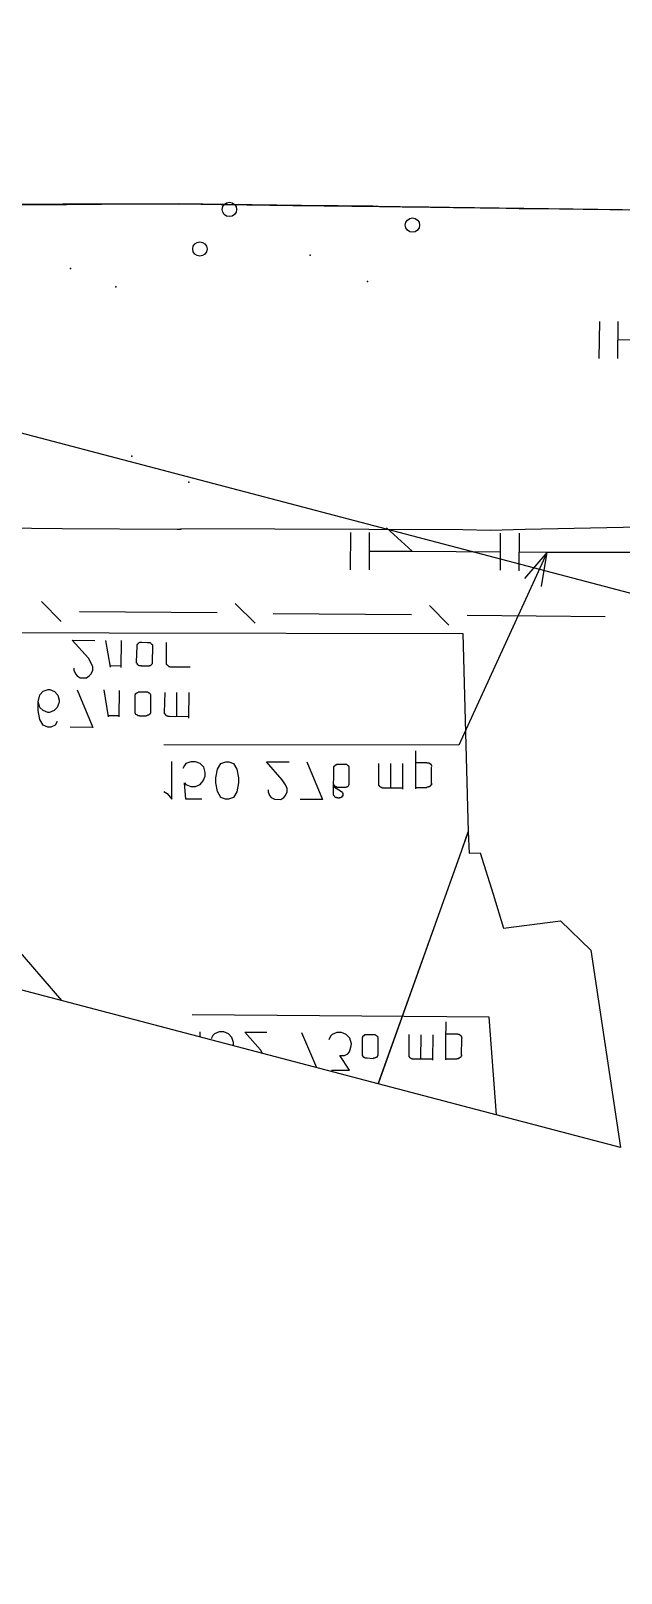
# Model space of a CAD drawing. Header units: metres. Extents: x 20 to 357, y 34 to 206.
# Drawn here: x 201.82 to 218.26, y 48.9 to 91.83 of the extents above; entities that cross this region are included whole.
import ezdxf

# ---------------------------------------------------------------- set-up
doc = ezdxf.new("R2010")
doc.units = ezdxf.units.M
for name, color, linetype in [('BOUNDARY', 7, 'Continuous'), ('CURB', 7, 'Continuous'), ('ELECTR_CABLE_COMM', 7, 'Continuous'), ('GAS', 7, 'Continuous'), ('GRASS', 7, 'Continuous'), ('HEAT', 7, 'Continuous'), ('ROAD', 7, 'Continuous'), ('SEWER', 7, 'Continuous'), ('TREE', 7, 'Continuous')]:
    doc.layers.add(name, color=color, linetype=linetype)

# ---------------------------------------------------------------- blocks, each defined once
blk = doc.blocks.new('ТУЯ_ЗАПАДНАЯ')
blk.add_circle((0, 0), 0.2)

msp = doc.modelspace()

# ---------------------------------------------------------------- linework, layer by layer
at = {"layer": 'BOUNDARY'}
msp.add_lwpolyline([(26.176, 126.72), (322.344, 48.898)], dxfattribs=at)
at = {"layer": 'CURB'}
msp.add_lwpolyline([(201.552, 86.995), (202.069, 86.995), (202.817, 86.995), (203.334, 87.006), (204.07, 87.006), (204.598, 87.006), (205.335, 87.006), (205.852, 87.006), (205.918, 87.006), (205.918, 87.006), (206.149, 87.006), (206.149, 87.006), (206.6, 87.006), (207.117, 86.995), (207.854, 86.984), (208.382, 86.984), (209.119, 86.973), (209.635, 86.962), (210.383, 86.962), (210.9, 86.951), (211.34, 86.951), (211.34, 86.951), (211.637, 86.94), (212.165, 86.929), (212.902, 86.929), (213.419, 86.918), (214.167, 86.907), (214.684, 86.896), (215.42, 86.885), (215.948, 86.885), (216.685, 86.874), (217.202, 86.863), (217.95, 86.852), (218.467, 86.841)], dxfattribs=at)
at = {"layer": 'ELECTR_CABLE_COMM'}
for points in [[(202.663, 75.381), (202.113, 75.942)], [(207.007, 75.623), (203.169, 75.656)], [(208.063, 75.337), (207.513, 75.887)], [(212.418, 75.568), (208.569, 75.601)], [(213.463, 75.282), (212.924, 75.832)], [(217.818, 75.513), (213.969, 75.557)]]:
    msp.add_lwpolyline(points, dxfattribs=at)
at = {"layer": 'GAS'}
for points in [[(217.653, 82.706), (217.664, 83.74)], [(218.17, 82.706), (218.181, 83.74)], [(221.865, 83.19), (218.17, 83.223)], [(210.724, 77.867), (210.713, 76.822)], [(211.241, 77.867), (211.241, 76.822)], [(212.44, 77.339), (211.725, 77.988)], [(214.893, 77.845), (214.893, 76.811)], [(215.42, 77.845), (215.409, 76.8)], [(216.047, 76.36), (216.201, 77.317), (216.201, 77.317), (213.738, 71.939), (213.738, 71.939), (205.522, 71.95)], [(211.241, 77.339), (212.44, 77.339), (212.44, 77.339), (214.893, 77.328)], [(215.409, 77.328), (216.201, 77.317), (216.201, 77.317), (219.072, 77.317)], [(216.201, 77.317), (215.574, 76.58)], [(212.539, 70.729), (212.539, 71.257), (212.539, 71.257), (212.539, 71.785)], [(205.522, 70.652), (205.61, 70.597), (205.61, 70.597), (205.742, 70.443), (205.742, 70.443), (205.742, 71.488)], [(206.578, 70.443), (206.138, 70.443), (206.138, 70.443), (206.094, 70.894), (206.094, 70.894), (206.138, 70.85), (206.138, 70.85), (206.27, 70.795), (206.27, 70.795), (206.402, 70.795), (206.402, 70.795), (206.534, 70.85), (206.534, 70.85), (206.622, 70.949), (206.622, 70.949), (206.677, 71.081), (206.677, 71.081), (206.677, 71.18), (206.677, 71.18), (206.633, 71.334), (206.633, 71.334), (206.534, 71.433), (206.534, 71.433), (206.402, 71.477), (206.402, 71.477), (206.27, 71.477), (206.27, 71.477), (206.138, 71.433), (206.138, 71.433), (206.094, 71.378), (206.094, 71.378), (206.05, 71.29)], [(207.238, 70.443), (207.106, 70.487), (207.106, 70.487), (207.018, 70.652), (207.018, 70.652), (206.974, 70.894), (206.974, 70.894), (206.974, 71.037), (206.974, 71.037), (207.018, 71.279), (207.018, 71.279), (207.106, 71.433), (207.106, 71.433), (207.249, 71.477), (207.249, 71.477), (207.337, 71.477), (207.337, 71.477), (207.458, 71.433), (207.458, 71.433), (207.557, 71.279), (207.557, 71.279), (207.601, 71.037), (207.601, 71.037), (207.601, 70.894), (207.601, 70.894), (207.557, 70.641), (207.557, 70.641), (207.458, 70.487), (207.458, 70.487), (207.326, 70.443), (207.326, 70.443), (207.238, 70.443)], [(208.426, 70.696), (208.426, 70.641), (208.426, 70.641), (208.47, 70.542), (208.47, 70.542), (208.514, 70.487), (208.514, 70.487), (208.602, 70.443), (208.602, 70.443), (208.778, 70.432), (208.778, 70.432), (208.866, 70.487), (208.866, 70.487), (208.91, 70.542), (208.91, 70.542), (208.954, 70.641), (208.954, 70.641), (208.954, 70.74), (208.954, 70.74), (208.91, 70.839), (208.91, 70.839), (208.822, 70.982), (208.822, 70.982), (208.382, 71.477), (208.382, 71.477), (209.009, 71.477)], [(209.503, 71.477), (209.943, 70.432), (209.943, 70.432), (209.316, 70.432)], [(210.383, 70.465), (210.372, 70.465), (210.372, 70.465), (210.372, 70.476), (210.372, 70.476), (210.361, 70.476), (210.361, 70.476), (210.35, 70.476), (210.35, 70.476), (210.339, 70.476), (210.339, 70.476), (210.328, 70.487), (210.328, 70.487), (210.317, 70.487), (210.317, 70.487), (210.306, 70.487), (210.306, 70.487), (210.295, 70.487), (210.295, 70.487), (210.295, 70.498), (210.295, 70.498), (210.284, 70.509), (210.284, 70.509), (210.273, 70.52), (210.273, 70.52), (210.273, 70.531), (210.273, 70.531), (210.262, 70.531), (210.262, 70.531), (210.262, 70.542), (210.262, 70.542), (210.262, 70.553), (210.262, 70.553), (210.251, 70.553), (210.251, 70.553), (210.251, 70.564), (210.251, 70.564), (210.251, 70.575), (210.251, 70.575), (210.251, 70.586), (210.251, 70.586), (210.262, 71.312)], [(210.262, 71.312), (210.262, 71.323), (210.262, 71.323), (210.262, 71.334), (210.262, 71.334), (210.262, 71.345), (210.262, 71.345), (210.273, 71.356), (210.273, 71.356), (210.273, 71.367), (210.273, 71.367), (210.284, 71.367), (210.284, 71.367), (210.284, 71.378), (210.284, 71.378), (210.295, 71.378), (210.295, 71.378), (210.306, 71.389), (210.306, 71.389), (210.306, 71.4), (210.306, 71.4), (210.317, 71.4), (210.317, 71.4), (210.328, 71.4), (210.328, 71.4), (210.328, 71.411), (210.328, 71.411), (210.339, 71.411), (210.339, 71.411), (210.35, 71.411), (210.35, 71.411), (210.361, 71.411), (210.361, 71.411), (210.372, 71.411), (210.372, 71.411), (210.383, 71.411)], [(210.383, 71.411), (210.559, 71.411)], [(210.559, 71.411), (210.57, 71.411), (210.57, 71.411), (210.581, 71.411), (210.581, 71.411), (210.592, 71.411), (210.592, 71.411), (210.603, 71.411), (210.603, 71.411), (210.614, 71.411), (210.614, 71.411), (210.625, 71.4), (210.625, 71.4), (210.636, 71.389), (210.636, 71.389), (210.647, 71.389), (210.647, 71.389), (210.647, 71.378), (210.647, 71.378), (210.658, 71.378), (210.658, 71.378), (210.669, 71.367), (210.669, 71.367), (210.669, 71.356), (210.669, 71.356), (210.669, 71.345), (210.669, 71.345), (210.68, 71.345), (210.68, 71.345), (210.68, 71.334), (210.68, 71.334), (210.68, 71.323), (210.68, 71.323), (210.68, 71.312)], [(210.68, 71.312), (210.68, 70.872)], [(212.176, 70.751), (211.637, 70.751), (211.637, 70.751), (211.626, 70.751), (211.626, 70.751), (211.615, 70.751), (211.615, 70.751), (211.604, 70.751), (211.604, 70.751), (211.604, 70.762), (211.604, 70.762), (211.593, 70.762), (211.593, 70.762), (211.582, 70.762), (211.582, 70.762), (211.571, 70.773), (211.571, 70.773), (211.56, 70.773), (211.56, 70.773), (211.549, 70.784), (211.549, 70.784), (211.538, 70.784), (211.538, 70.784), (211.538, 70.795), (211.538, 70.795), (211.538, 70.806), (211.538, 70.806), (211.527, 70.806), (211.527, 70.806), (211.516, 70.817), (211.516, 70.817), (211.516, 70.828), (211.516, 70.828), (211.516, 70.839), (211.516, 70.839), (211.516, 70.85), (211.516, 70.85), (211.516, 70.861), (211.516, 70.861), (211.516, 71.433)], [(211.846, 70.751), (211.846, 71.433)], [(212.176, 70.718), (212.176, 71.433)], [(212.847, 71.455), (212.539, 71.455)], [(212.847, 71.455), (212.858, 71.455), (212.858, 71.455), (212.869, 71.455), (212.869, 71.455), (212.88, 71.455), (212.88, 71.455), (212.891, 71.455), (212.891, 71.455), (212.902, 71.455), (212.902, 71.455), (212.913, 71.444), (212.913, 71.444), (212.924, 71.444), (212.924, 71.444), (212.935, 71.433), (212.935, 71.433), (212.935, 71.422), (212.935, 71.422), (212.946, 71.422), (212.946, 71.422), (212.957, 71.422), (212.957, 71.422), (212.957, 71.411), (212.957, 71.411), (212.957, 71.4), (212.957, 71.4), (212.968, 71.4), (212.968, 71.4), (212.968, 71.389), (212.968, 71.389), (212.979, 71.389), (212.979, 71.389), (212.979, 71.378), (212.979, 71.378), (212.979, 71.367), (212.979, 71.367), (212.979, 71.356), (212.979, 71.356), (212.979, 71.345)], [(212.979, 70.872), (212.979, 71.334)], [(210.383, 70.762), (210.372, 70.762), (210.372, 70.762), (210.361, 70.762), (210.361, 70.762), (210.35, 70.762), (210.35, 70.762), (210.339, 70.773), (210.339, 70.773), (210.328, 70.773), (210.328, 70.773), (210.328, 70.784), (210.328, 70.784), (210.317, 70.784), (210.317, 70.784), (210.306, 70.784), (210.306, 70.784), (210.295, 70.795), (210.295, 70.795), (210.284, 70.795), (210.284, 70.795), (210.284, 70.806), (210.284, 70.806), (210.284, 70.817), (210.284, 70.817), (210.273, 70.817), (210.273, 70.817), (210.262, 70.828), (210.262, 70.828), (210.262, 70.839), (210.262, 70.839), (210.262, 70.85), (210.262, 70.85), (210.251, 70.85), (210.251, 70.85), (210.251, 70.861), (210.251, 70.861), (210.251, 70.872)], [(210.68, 70.872), (210.68, 70.861), (210.68, 70.861), (210.68, 70.85), (210.68, 70.85), (210.68, 70.839), (210.68, 70.839), (210.669, 70.828), (210.669, 70.828), (210.669, 70.817), (210.669, 70.817), (210.658, 70.806), (210.658, 70.806), (210.647, 70.795), (210.647, 70.795), (210.647, 70.784), (210.647, 70.784), (210.636, 70.784), (210.636, 70.784), (210.625, 70.784), (210.625, 70.784), (210.614, 70.773), (210.614, 70.773), (210.603, 70.773), (210.603, 70.773), (210.603, 70.762), (210.603, 70.762), (210.592, 70.762), (210.592, 70.762), (210.581, 70.762), (210.581, 70.762), (210.57, 70.762), (210.57, 70.762), (210.559, 70.762), (210.559, 70.762), (210.548, 70.762)], [(212.979, 70.883), (212.979, 70.872), (212.979, 70.872), (212.979, 70.861), (212.979, 70.861), (212.979, 70.85), (212.979, 70.85), (212.979, 70.839), (212.979, 70.839), (212.968, 70.839), (212.968, 70.839), (212.968, 70.828), (212.968, 70.828), (212.957, 70.828), (212.957, 70.828), (212.957, 70.817), (212.957, 70.817), (212.946, 70.817), (212.946, 70.817), (212.946, 70.806), (212.946, 70.806), (212.935, 70.795), (212.935, 70.795), (212.924, 70.795), (212.924, 70.795), (212.913, 70.784), (212.913, 70.784), (212.902, 70.784), (212.902, 70.784), (212.891, 70.784), (212.891, 70.784), (212.891, 70.773), (212.891, 70.773), (212.88, 70.773), (212.88, 70.773), (212.869, 70.773), (212.869, 70.773), (212.858, 70.773), (212.858, 70.773), (212.847, 70.773)], [(210.251, 70.795), (210.471, 70.652), (210.471, 70.652), (210.482, 70.652), (210.482, 70.652), (210.482, 70.641), (210.482, 70.641), (210.493, 70.63), (210.493, 70.63), (210.493, 70.619), (210.493, 70.619), (210.504, 70.619), (210.504, 70.619), (210.504, 70.608), (210.504, 70.608), (210.504, 70.597), (210.504, 70.597), (210.504, 70.586), (210.504, 70.586), (210.504, 70.575), (210.504, 70.575), (210.504, 70.564), (210.504, 70.564), (210.504, 70.553), (210.504, 70.553), (210.504, 70.542), (210.504, 70.542), (210.504, 70.531), (210.504, 70.531), (210.504, 70.52), (210.504, 70.52), (210.493, 70.52), (210.493, 70.52), (210.482, 70.52), (210.482, 70.52), (210.482, 70.509), (210.482, 70.509), (210.482, 70.498), (210.482, 70.498), (210.471, 70.498), (210.471, 70.498), (210.471, 70.487), (210.471, 70.487), (210.46, 70.487), (210.46, 70.487), (210.449, 70.487), (210.449, 70.487), (210.438, 70.476), (210.438, 70.476), (210.427, 70.476), (210.427, 70.476), (210.416, 70.476), (210.416, 70.476), (210.405, 70.465), (210.405, 70.465), (210.394, 70.465), (210.394, 70.465), (210.383, 70.465)], [(210.548, 70.762), (210.383, 70.762)], [(212.539, 70.762), (212.847, 70.762)]]:
    msp.add_lwpolyline(points, dxfattribs=at)
at = {"layer": 'GRASS'}
for points in [[(142.272, 87.226), (149.707, 87.171), (149.872, 87.171), (150.048, 87.171), (150.224, 87.171), (150.399, 87.171), (150.575, 87.171), (155.228, 87.138), (164.983, 87.072), (182.833, 86.94), (193.402, 86.973), (201.651, 86.995), (205.918, 87.006), (209.119, 86.962), (209.217, 86.962), (212.297, 86.929), (213.595, 86.907), (218.764, 86.841)], [(222.404, 78.087), (215.585, 77.944), (214.618, 77.922), (213.848, 77.933), (205.998, 77.966), (205.995, 77.944), (205.896, 77.944), (202.685, 77.966), (198.428, 78.01), (190.202, 78.043), (163.454, 78.01), (152.95, 77.9), (146.706, 79.54), (141.513, 85.115)]]:
    msp.add_lwpolyline(points, dxfattribs=at)
for points in [[(175.002, 75.007), (179.325, 75.029), (187.793, 75.062), (194.139, 75.084), (213.848, 75.051), (214.002, 69.53), (211.494, 62.516), (163.782, 75.053)], [(213.76, 68.837), (214.002, 69.53), (214.024, 68.936), (214.332, 68.947), (214.695, 67.793), (214.981, 66.847), (216.575, 67.056), (217.422, 66.242), (218.242, 60.743), (211.496, 62.516)]]:
    msp.add_lwpolyline(points, close=True, dxfattribs=at)
at = {"layer": 'HEAT'}
for points in [[(214.787, 61.651), (214.585, 64.372), (206.314, 64.438)], [(206.532, 63.82), (206.534, 63.965)], [(207.458, 63.577), (207.458, 63.668), (207.414, 63.811), (207.326, 63.91), (207.194, 63.965), (207.062, 63.965), (206.93, 63.91), (206.886, 63.866), (206.842, 63.767)], [(213.375, 63.184), (213.375, 63.712), (213.375, 63.712), (213.386, 64.24)], [(208.268, 63.364), (208.217, 63.459), (207.777, 63.954), (208.393, 63.954)], [(209.36, 63.943), (209.776, 62.968)], [(210.196, 62.898), (210.691, 62.898), (210.691, 62.898), (210.427, 63.305), (210.427, 63.305), (210.559, 63.305), (210.559, 63.305), (210.647, 63.349), (210.647, 63.349), (210.691, 63.404), (210.691, 63.404), (210.735, 63.536), (210.735, 63.536), (210.746, 63.635), (210.746, 63.635), (210.702, 63.789), (210.702, 63.789), (210.603, 63.888), (210.603, 63.888), (210.471, 63.943), (210.471, 63.943), (210.339, 63.943), (210.339, 63.943), (210.207, 63.888), (210.207, 63.888), (210.163, 63.844), (210.163, 63.844), (210.119, 63.745)], [(211.054, 63.789), (211.054, 63.8), (211.054, 63.8), (211.054, 63.811), (211.054, 63.811), (211.065, 63.811), (211.065, 63.811), (211.065, 63.822), (211.065, 63.822), (211.065, 63.833), (211.065, 63.833), (211.065, 63.844), (211.065, 63.844), (211.076, 63.844), (211.076, 63.844), (211.076, 63.855), (211.076, 63.855), (211.087, 63.855), (211.087, 63.855), (211.087, 63.866), (211.087, 63.866), (211.098, 63.866), (211.098, 63.866), (211.109, 63.866), (211.109, 63.866), (211.109, 63.877), (211.109, 63.877), (211.12, 63.888), (211.12, 63.888), (211.131, 63.888), (211.131, 63.888), (211.142, 63.888), (211.142, 63.888), (211.153, 63.888), (211.153, 63.888), (211.164, 63.888), (211.164, 63.888), (211.175, 63.888), (211.175, 63.888), (211.186, 63.888)], [(211.054, 63.338), (211.054, 63.789)], [(211.186, 63.888), (211.362, 63.888)], [(211.362, 63.888), (211.373, 63.888), (211.373, 63.888), (211.384, 63.888), (211.384, 63.888), (211.395, 63.888), (211.395, 63.888), (211.406, 63.888), (211.406, 63.888), (211.406, 63.877), (211.406, 63.877), (211.417, 63.877), (211.417, 63.877), (211.428, 63.877), (211.428, 63.877), (211.439, 63.866), (211.439, 63.866), (211.45, 63.866), (211.45, 63.866), (211.45, 63.855), (211.45, 63.855), (211.461, 63.844), (211.461, 63.844), (211.472, 63.844), (211.472, 63.844), (211.472, 63.833), (211.472, 63.833), (211.472, 63.822), (211.472, 63.822), (211.483, 63.811), (211.483, 63.811), (211.483, 63.8), (211.483, 63.8), (211.483, 63.789), (211.483, 63.789), (211.483, 63.778)], [(211.483, 63.778), (211.483, 63.338)], [(213.012, 63.206), (212.473, 63.206), (212.473, 63.206), (212.462, 63.206), (212.462, 63.206), (212.451, 63.206), (212.451, 63.206), (212.44, 63.206), (212.44, 63.206), (212.44, 63.217), (212.44, 63.217), (212.429, 63.217), (212.429, 63.217), (212.418, 63.217), (212.418, 63.217), (212.407, 63.228), (212.407, 63.228), (212.396, 63.228), (212.396, 63.228), (212.385, 63.239), (212.385, 63.239), (212.374, 63.239), (212.374, 63.239), (212.374, 63.25), (212.374, 63.25), (212.374, 63.261), (212.374, 63.261), (212.363, 63.261), (212.363, 63.261), (212.352, 63.272), (212.352, 63.272), (212.352, 63.283), (212.352, 63.283), (212.352, 63.294), (212.352, 63.294), (212.352, 63.305), (212.352, 63.305), (212.352, 63.316), (212.352, 63.316), (212.352, 63.888)], [(212.682, 63.206), (212.693, 63.877)], [(213.012, 63.173), (213.023, 63.877)], [(213.694, 63.899), (213.375, 63.899)], [(213.694, 63.91), (213.705, 63.91), (213.705, 63.91), (213.716, 63.91), (213.716, 63.91), (213.716, 63.899), (213.716, 63.899), (213.727, 63.899), (213.727, 63.899), (213.738, 63.899), (213.738, 63.899), (213.749, 63.888), (213.749, 63.888), (213.76, 63.888), (213.76, 63.888), (213.771, 63.877), (213.771, 63.877), (213.782, 63.877), (213.782, 63.877), (213.782, 63.866), (213.782, 63.866), (213.793, 63.866), (213.793, 63.866), (213.804, 63.855), (213.804, 63.855), (213.804, 63.844), (213.804, 63.844), (213.815, 63.833), (213.815, 63.833), (213.815, 63.822), (213.815, 63.822), (213.815, 63.811), (213.815, 63.811), (213.826, 63.811), (213.826, 63.811), (213.826, 63.8), (213.826, 63.8), (213.826, 63.789)], [(213.815, 63.316), (213.826, 63.778)], [(211.186, 63.228), (211.175, 63.228), (211.175, 63.228), (211.164, 63.228), (211.164, 63.228), (211.153, 63.228), (211.153, 63.228), (211.142, 63.228), (211.142, 63.228), (211.131, 63.228), (211.131, 63.228), (211.12, 63.239), (211.12, 63.239), (211.109, 63.25), (211.109, 63.25), (211.098, 63.25), (211.098, 63.25), (211.098, 63.261), (211.098, 63.261), (211.087, 63.261), (211.087, 63.261), (211.076, 63.261), (211.076, 63.261), (211.076, 63.272), (211.076, 63.272), (211.076, 63.283), (211.076, 63.283), (211.065, 63.283), (211.065, 63.283), (211.065, 63.294), (211.065, 63.294), (211.054, 63.294), (211.054, 63.294), (211.054, 63.305), (211.054, 63.305), (211.054, 63.316), (211.054, 63.316), (211.054, 63.327), (211.054, 63.327), (211.054, 63.338)], [(211.351, 63.217), (211.186, 63.228)], [(211.483, 63.338), (211.483, 63.327), (211.483, 63.327), (211.483, 63.316), (211.483, 63.316), (211.483, 63.305), (211.483, 63.305), (211.472, 63.294), (211.472, 63.294), (211.472, 63.283), (211.472, 63.283), (211.461, 63.283), (211.461, 63.283), (211.461, 63.272), (211.461, 63.272), (211.461, 63.261), (211.461, 63.261), (211.45, 63.261), (211.45, 63.261), (211.439, 63.25), (211.439, 63.25), (211.428, 63.25), (211.428, 63.25), (211.417, 63.239), (211.417, 63.239), (211.406, 63.239), (211.406, 63.239), (211.395, 63.228), (211.395, 63.228), (211.384, 63.228), (211.384, 63.228), (211.373, 63.228), (211.373, 63.228), (211.362, 63.228), (211.362, 63.228), (211.351, 63.217)], [(213.375, 63.217), (213.683, 63.217)], [(213.815, 63.327), (213.815, 63.316), (213.815, 63.316), (213.815, 63.305), (213.815, 63.305), (213.815, 63.294), (213.815, 63.294), (213.815, 63.283), (213.815, 63.283), (213.804, 63.283), (213.804, 63.283), (213.793, 63.272), (213.793, 63.272), (213.793, 63.261), (213.793, 63.261), (213.782, 63.25), (213.782, 63.25), (213.771, 63.25), (213.771, 63.25), (213.771, 63.239), (213.771, 63.239), (213.76, 63.239), (213.76, 63.239), (213.749, 63.228), (213.749, 63.228), (213.738, 63.228), (213.738, 63.228), (213.727, 63.228), (213.727, 63.228), (213.727, 63.217), (213.727, 63.217), (213.716, 63.217), (213.716, 63.217), (213.705, 63.217), (213.705, 63.217), (213.694, 63.217), (213.694, 63.217), (213.683, 63.217)]]:
    msp.add_lwpolyline(points, dxfattribs=at)
at = {"layer": 'ROAD'}
msp.add_lwpolyline([(221.051, 86.808), (205.918, 87.006), (199.484, 86.995), (194.524, 86.973), (194.15, 86.973), (193.765, 86.973), (193.38, 86.973), (192.984, 86.973), (192.61, 86.973), (192.236, 86.973), (191.884, 86.973), (191.554, 86.973), (191.247, 86.973), (190.972, 86.973), (190.73, 86.962), (190.521, 86.962), (190.356, 86.962), (187.936, 86.962), (184.549, 86.951), (191.906, 107.507)], dxfattribs=at)
at = {"layer": 'SEWER'}
for points in [[(203.015, 74.083), (203.015, 74.028), (203.015, 74.028), (203.059, 73.929), (203.059, 73.929), (203.103, 73.874), (203.103, 73.874), (203.191, 73.819), (203.191, 73.819), (203.366, 73.819), (203.366, 73.819), (203.443, 73.874), (203.443, 73.874), (203.498, 73.929), (203.498, 73.929), (203.542, 74.028), (203.542, 74.028), (203.542, 74.127), (203.542, 74.127), (203.498, 74.226), (203.498, 74.226), (203.421, 74.369), (203.421, 74.369), (202.971, 74.864), (202.971, 74.864), (203.597, 74.853)], [(204.037, 74.116), (203.905, 74.853)], [(204.334, 74.105), (204.345, 74.853)], [(204.763, 74.259), (204.774, 74.699)], [(204.774, 74.699), (204.774, 74.71), (204.774, 74.71), (204.774, 74.721), (204.774, 74.721), (204.774, 74.732), (204.774, 74.732), (204.774, 74.743), (204.774, 74.743), (204.785, 74.743), (204.785, 74.743), (204.785, 74.754), (204.785, 74.754), (204.796, 74.754), (204.796, 74.754), (204.796, 74.765), (204.796, 74.765), (204.807, 74.776), (204.807, 74.776), (204.818, 74.776), (204.818, 74.776), (204.818, 74.787), (204.818, 74.787), (204.829, 74.787), (204.829, 74.787), (204.84, 74.798), (204.84, 74.798), (204.851, 74.809), (204.851, 74.809), (204.862, 74.809), (204.862, 74.809), (204.873, 74.809), (204.873, 74.809), (204.884, 74.809), (204.884, 74.809), (204.895, 74.809), (204.895, 74.809), (204.906, 74.809)], [(204.906, 74.809), (205.071, 74.798)], [(205.071, 74.798), (205.082, 74.798), (205.082, 74.798), (205.093, 74.798), (205.093, 74.798), (205.104, 74.798), (205.104, 74.798), (205.115, 74.798), (205.115, 74.798), (205.126, 74.798), (205.126, 74.798), (205.137, 74.798), (205.137, 74.798), (205.148, 74.787), (205.148, 74.787), (205.159, 74.776), (205.159, 74.776), (205.17, 74.765), (205.17, 74.765), (205.181, 74.765), (205.181, 74.765), (205.181, 74.754), (205.181, 74.754), (205.192, 74.743), (205.192, 74.743), (205.192, 74.732), (205.192, 74.732), (205.203, 74.732), (205.203, 74.732), (205.203, 74.721), (205.203, 74.721), (205.203, 74.71), (205.203, 74.71), (205.203, 74.699)], [(205.203, 74.699), (205.192, 74.248)], [(206.259, 74.116), (205.72, 74.116), (205.72, 74.116), (205.709, 74.116), (205.709, 74.116), (205.698, 74.116), (205.698, 74.116), (205.687, 74.127), (205.687, 74.127), (205.676, 74.127), (205.676, 74.127), (205.665, 74.127), (205.665, 74.127), (205.654, 74.138), (205.654, 74.138), (205.643, 74.149), (205.643, 74.149), (205.632, 74.16), (205.632, 74.16), (205.621, 74.16), (205.621, 74.16), (205.621, 74.171), (205.621, 74.171), (205.61, 74.182), (205.61, 74.182), (205.599, 74.193), (205.599, 74.193), (205.599, 74.204), (205.599, 74.204), (205.599, 74.215), (205.599, 74.215), (205.599, 74.226), (205.599, 74.226), (205.599, 74.798)], [(204.334, 74.138), (204.037, 74.149)], [(204.895, 74.138), (204.895, 74.149), (204.895, 74.149), (204.884, 74.149), (204.884, 74.149), (204.873, 74.149), (204.873, 74.149), (204.862, 74.149), (204.862, 74.149), (204.851, 74.149), (204.851, 74.149), (204.84, 74.149), (204.84, 74.149), (204.829, 74.149), (204.829, 74.149), (204.829, 74.16), (204.829, 74.16), (204.818, 74.16), (204.818, 74.16), (204.807, 74.171), (204.807, 74.171), (204.807, 74.182), (204.807, 74.182), (204.796, 74.182), (204.796, 74.182), (204.785, 74.182), (204.785, 74.182), (204.785, 74.193), (204.785, 74.193), (204.785, 74.204), (204.785, 74.204), (204.774, 74.215), (204.774, 74.215), (204.774, 74.226), (204.774, 74.226), (204.763, 74.226), (204.763, 74.226), (204.763, 74.237), (204.763, 74.237), (204.763, 74.248), (204.763, 74.248), (204.763, 74.259)], [(205.071, 74.138), (204.895, 74.138)], [(205.192, 74.248), (205.192, 74.237), (205.192, 74.237), (205.192, 74.226), (205.192, 74.226), (205.192, 74.215), (205.192, 74.215), (205.192, 74.204), (205.192, 74.204), (205.181, 74.193), (205.181, 74.193), (205.17, 74.182), (205.17, 74.182), (205.17, 74.171), (205.17, 74.171), (205.159, 74.171), (205.159, 74.171), (205.148, 74.16), (205.148, 74.16), (205.137, 74.149), (205.137, 74.149), (205.126, 74.149), (205.126, 74.149), (205.115, 74.138), (205.115, 74.138), (205.104, 74.138), (205.104, 74.138), (205.093, 74.138), (205.093, 74.138), (205.082, 74.138), (205.082, 74.138), (205.071, 74.138)], [(202.553, 72.599), (202.498, 72.5), (202.498, 72.5), (202.377, 72.445), (202.377, 72.445), (202.289, 72.445), (202.289, 72.445), (202.157, 72.5), (202.157, 72.5), (202.069, 72.654), (202.069, 72.654), (202.025, 72.907), (202.025, 72.907), (202.025, 73.149), (202.025, 73.149), (202.069, 73.347), (202.069, 73.347), (202.157, 73.446), (202.157, 73.446), (202.3, 73.49), (202.3, 73.49), (202.344, 73.49), (202.344, 73.49), (202.476, 73.435), (202.476, 73.435), (202.564, 73.336), (202.564, 73.336), (202.608, 73.193), (202.608, 73.193), (202.608, 73.138), (202.608, 73.138), (202.553, 72.995), (202.553, 72.995), (202.465, 72.907), (202.465, 72.907), (202.333, 72.852), (202.333, 72.852), (202.289, 72.852), (202.289, 72.852), (202.157, 72.907), (202.157, 72.907), (202.069, 72.995), (202.069, 72.995), (202.025, 73.149)], [(203.103, 73.479), (203.542, 72.434), (203.542, 72.434), (202.916, 72.445)], [(203.982, 72.731), (203.861, 73.479)], [(204.279, 72.731), (204.29, 73.468)], [(204.719, 73.314), (204.719, 73.325), (204.719, 73.325), (204.719, 73.336), (204.719, 73.336), (204.719, 73.347), (204.719, 73.347), (204.73, 73.347), (204.73, 73.347), (204.73, 73.358), (204.73, 73.358), (204.73, 73.369), (204.73, 73.369), (204.73, 73.38), (204.73, 73.38), (204.741, 73.38), (204.741, 73.38), (204.752, 73.38), (204.752, 73.38), (204.763, 73.391), (204.763, 73.391), (204.763, 73.402), (204.763, 73.402), (204.774, 73.402), (204.774, 73.402), (204.774, 73.413), (204.774, 73.413), (204.785, 73.413), (204.785, 73.413), (204.796, 73.413), (204.796, 73.413), (204.807, 73.424), (204.807, 73.424), (204.818, 73.424), (204.818, 73.424), (204.829, 73.424), (204.829, 73.424), (204.84, 73.424), (204.84, 73.424), (204.851, 73.424)], [(204.851, 73.424), (205.027, 73.424)], [(205.027, 73.424), (205.038, 73.424), (205.038, 73.424), (205.049, 73.424), (205.049, 73.424), (205.06, 73.424), (205.06, 73.424), (205.071, 73.424), (205.071, 73.424), (205.082, 73.413), (205.082, 73.413), (205.093, 73.413), (205.093, 73.413), (205.104, 73.402), (205.104, 73.402), (205.115, 73.402), (205.115, 73.402), (205.126, 73.391), (205.126, 73.391), (205.126, 73.38), (205.126, 73.38), (205.137, 73.369), (205.137, 73.369), (205.148, 73.358), (205.148, 73.358), (205.148, 73.347), (205.148, 73.347), (205.148, 73.336), (205.148, 73.336), (205.148, 73.325), (205.148, 73.325), (205.148, 73.314)], [(206.215, 72.731), (205.676, 72.742), (205.676, 72.742), (205.665, 72.742), (205.665, 72.742), (205.654, 72.742), (205.654, 72.742), (205.643, 72.742), (205.643, 72.742), (205.632, 72.753), (205.632, 72.753), (205.621, 72.753), (205.621, 72.753), (205.61, 72.753), (205.61, 72.753), (205.599, 72.764), (205.599, 72.764), (205.588, 72.764), (205.588, 72.764), (205.588, 72.775), (205.588, 72.775), (205.577, 72.775), (205.577, 72.775), (205.577, 72.786), (205.577, 72.786), (205.566, 72.786), (205.566, 72.786), (205.566, 72.797), (205.566, 72.797), (205.555, 72.808), (205.555, 72.808), (205.555, 72.819), (205.555, 72.819), (205.544, 72.819), (205.544, 72.819), (205.544, 72.83), (205.544, 72.83), (205.544, 72.841), (205.544, 72.841), (205.544, 72.852), (205.544, 72.852), (205.555, 73.413)], [(205.885, 72.742), (205.885, 73.413)], [(206.215, 72.698), (206.226, 73.413)], [(204.719, 72.874), (204.719, 73.314)], [(205.148, 73.314), (205.148, 72.863)], [(204.279, 72.764), (203.982, 72.764)], [(204.851, 72.753), (204.84, 72.764), (204.84, 72.764), (204.829, 72.764), (204.829, 72.764), (204.818, 72.764), (204.818, 72.764), (204.807, 72.764), (204.807, 72.764), (204.796, 72.764), (204.796, 72.764), (204.785, 72.775), (204.785, 72.775), (204.774, 72.786), (204.774, 72.786), (204.763, 72.786), (204.763, 72.786), (204.752, 72.786), (204.752, 72.786), (204.752, 72.797), (204.752, 72.797), (204.741, 72.797), (204.741, 72.797), (204.741, 72.808), (204.741, 72.808), (204.741, 72.819), (204.741, 72.819), (204.73, 72.819), (204.73, 72.819), (204.719, 72.83), (204.719, 72.83), (204.719, 72.841), (204.719, 72.841), (204.719, 72.852), (204.719, 72.852), (204.719, 72.863), (204.719, 72.863), (204.719, 72.874)], [(205.016, 72.753), (204.851, 72.753)], [(205.148, 72.863), (205.148, 72.852), (205.148, 72.852), (205.148, 72.841), (205.148, 72.841), (205.148, 72.83), (205.148, 72.83), (205.137, 72.83), (205.137, 72.83), (205.137, 72.819), (205.137, 72.819), (205.126, 72.808), (205.126, 72.808), (205.126, 72.797), (205.126, 72.797), (205.115, 72.797), (205.115, 72.797), (205.104, 72.786), (205.104, 72.786), (205.104, 72.775), (205.104, 72.775), (205.093, 72.775), (205.093, 72.775), (205.082, 72.775), (205.082, 72.775), (205.071, 72.775), (205.071, 72.775), (205.06, 72.764), (205.06, 72.764), (205.049, 72.764), (205.049, 72.764), (205.038, 72.764), (205.038, 72.764), (205.027, 72.764), (205.027, 72.764), (205.016, 72.753)], [(202.679, 64.832), (198.043, 70.201)]]:
    msp.add_lwpolyline(points, dxfattribs=at)
at = {"layer": 'TREE'}
for p in [(209.603, 85.581), (202.918, 85.208), (204.18, 84.702), (211.192, 84.848), (204.632, 79.989), (206.221, 79.261)]:
    msp.add_point(p, dxfattribs=at)

# ---------------------------------------------------------------- block references
at = {"layer": 'BUSH'}
for p in [(207.348, 86.855), (212.449, 86.419), (206.525, 85.754)]:
    msp.add_blockref('ТУЯ_ЗАПАДНАЯ', p, dxfattribs=at)

doc.saveas('drawing.dxf')
